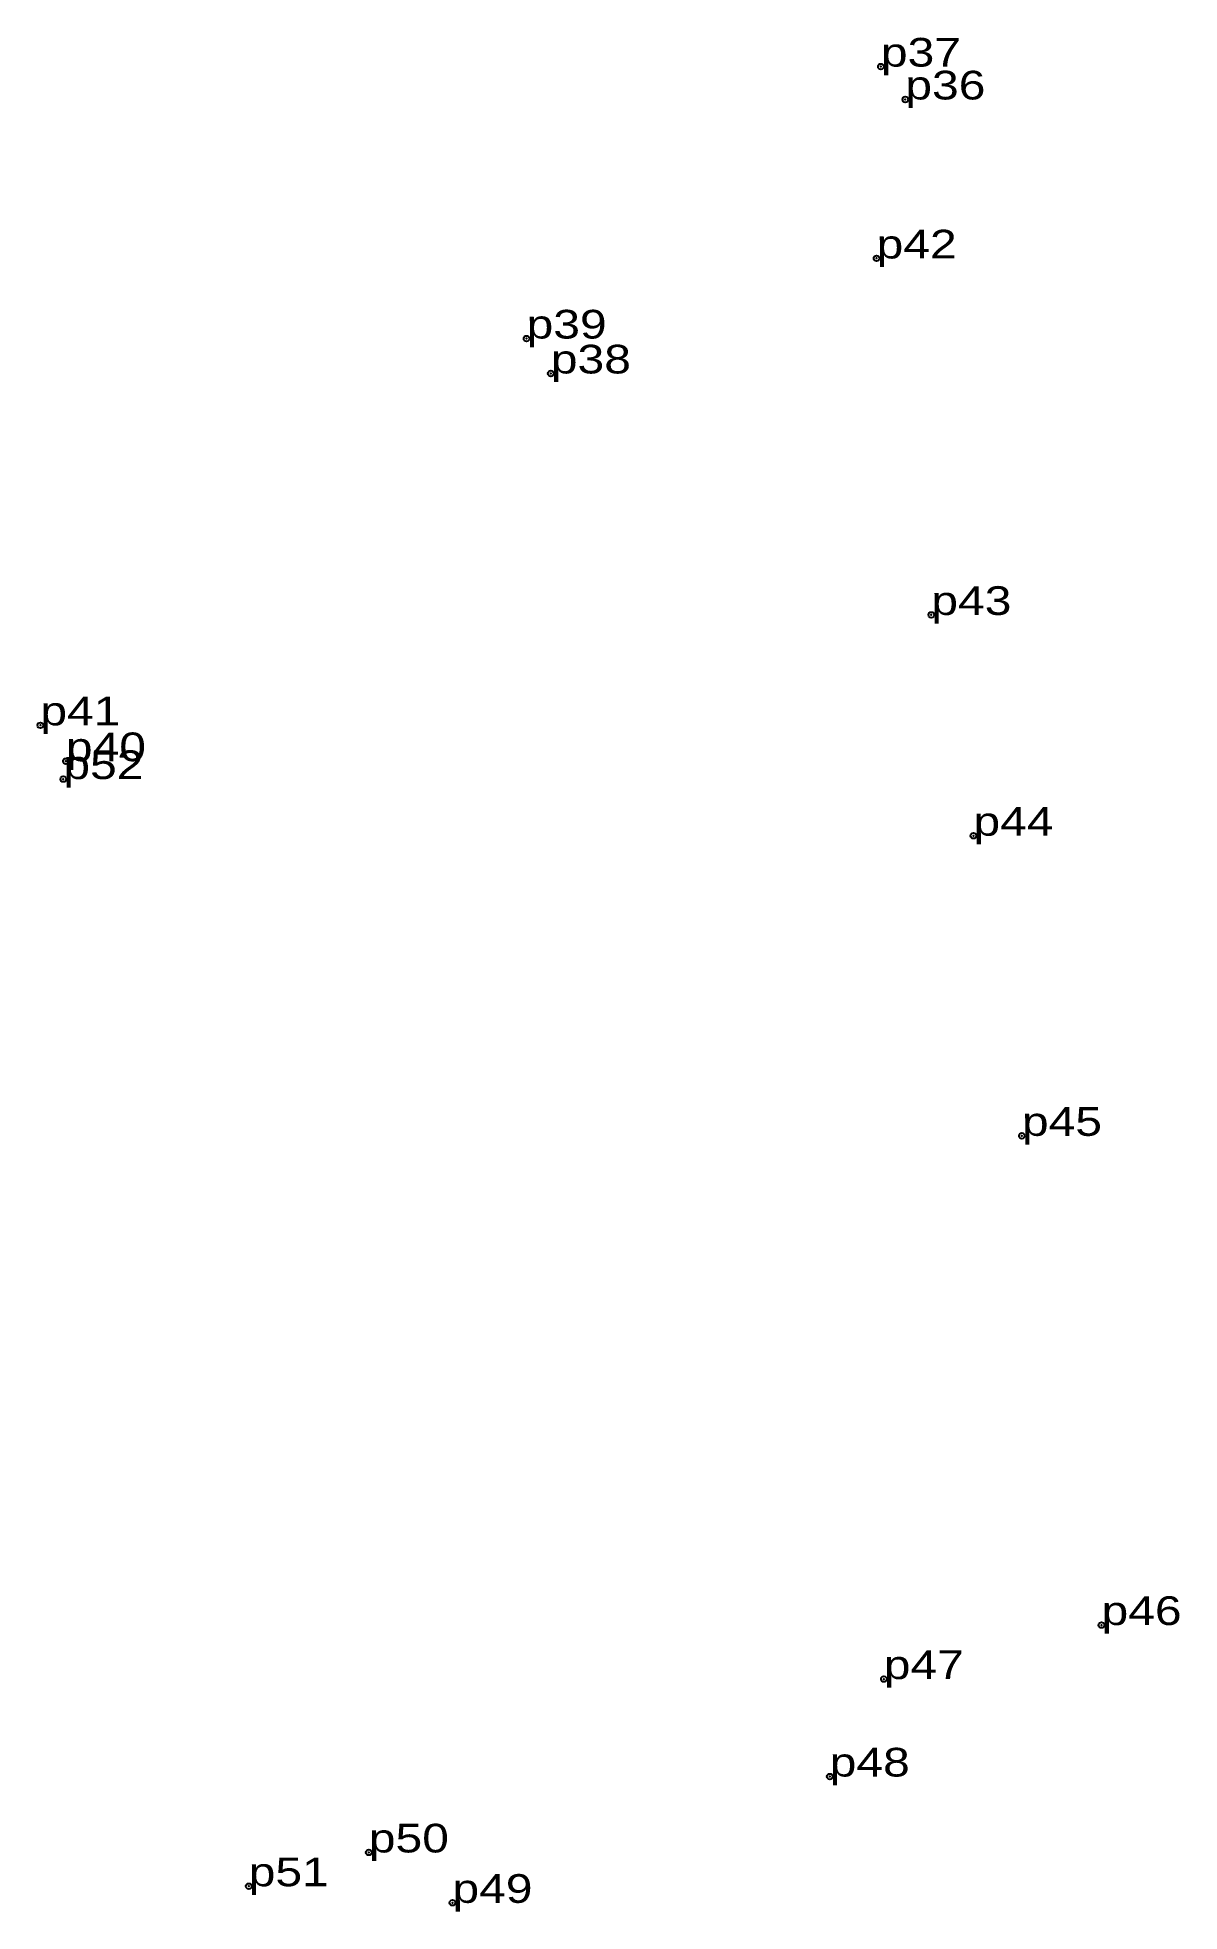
# Model space of a CAD drawing. Header units: metres. Extents: x 537071 to 552327, y 1837260 to 1840701.
# Drawn here: x 548902.5 to 548974.1, y 1840584 to 1840701.5 of the extents above.
import ezdxf

# ---------------------------------------------------------------- set-up
doc = ezdxf.new("R2010")
doc.units = ezdxf.units.M
doc.header["$LTSCALE"] = 0.72
doc.header["$PDMODE"] = 32
doc.header["$PDSIZE"] = 0.36
doc.layers.add('12', color=7, linetype='Continuous')
doc.layers.add('7', color=7, linetype='Continuous')

msp = doc.modelspace()

# ---------------------------------------------------------------- linework, layer by layer
at = {"layer": '7'}
for p in [(548955.4, 1840699.67), (548956.93, 1840697.61), (548955.13, 1840687.65), (548933.19, 1840682.62), (548934.71, 1840680.43), (548958.56, 1840665.29), (548902.71, 1840658.37), (548904.31, 1840656.12), (548904.15, 1840655), (548961.2, 1840651.45), (548964.24, 1840632.63), (548969.23, 1840601.96), (548955.59, 1840598.57), (548952.19, 1840592.46), (548923.3, 1840587.7), (548915.77, 1840585.58), (548928.54, 1840584.55)]:
    msp.add_point(p, dxfattribs=at)

# ---------------------------------------------------------------- texts
at = {"layer": '12', "width": 1.25}
for s, p in [('p37', (548955.4, 1840699.67)), ('p36', (548956.93, 1840697.61)), ('p42', (548955.13, 1840687.64)), ('p39', (548933.19, 1840682.62)), ('p38', (548934.71, 1840680.43)), ('p43', (548958.56, 1840665.29)), ('p41', (548902.71, 1840658.37)), ('p40', (548904.31, 1840656.12)), ('p52', (548904.15, 1840655)), ('p44', (548961.2, 1840651.45)), ('p45', (548964.24, 1840632.63)), ('p46', (548969.23, 1840601.96)), ('p47', (548955.58, 1840598.57)), ('p48', (548952.19, 1840592.46)), ('p50', (548923.3, 1840587.7)), ('p51', (548915.77, 1840585.58)), ('p49', (548928.54, 1840584.54))]:
    msp.add_text(s, height=1.8, dxfattribs=at).set_placement(p)

doc.saveas('drawing.dxf')
